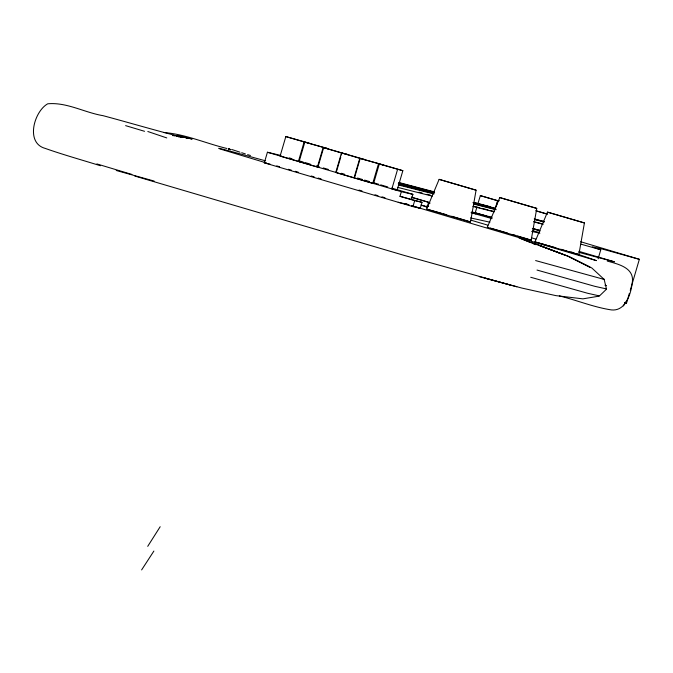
<?xml version="1.0" encoding="UTF-8"?>
<svg xmlns="http://www.w3.org/2000/svg" width="673" height="673" viewBox="0 0 673 673"><rect width="100%" height="100%" fill="white"/><g stroke="black" fill="none" stroke-linecap="round" stroke-linejoin="round"><path stroke-width="1.01" d="M470.503 221.964L476.08 190.181L439.124 179.363L426.657 209.135L470.503 221.964L463.302 219.709M531.174 240.177L536.751 208.394L499.795 197.576L487.328 227.339L531.174 240.177L523.973 237.922M578.847 254.722L584.425 222.94L547.469 212.121L535.001 241.885L578.847 254.722L572.614 252.762M632.006 284.536C630.408 295.354 625.049 311.271 611.521 309.933C593.712 307.267 576.795 300.183 559.33 295.918M411.489 199.149L412.902 194.346L401.327 191.696L399.972 196.314L422.03 202.329L420.28 208.293L412.944 206.619L264.312 162.832L267.417 152.249L281.011 155.488M309.387 143.214L285.832 136.569L280.094 156.128L300.141 161.932M298.383 161.52L304.12 141.953L328.39 148.783L304.835 142.138L299.098 161.697L317.387 167.081L323.124 147.522M317.908 167.215L323.646 147.656L365.035 159.602M335.743 172.515L341.48 152.956L347.201 154.302M336.197 172.608L340.782 156.952M341.354 155L341.926 153.04M383.753 165.104L359.769 158.34L354.032 177.908L336.702 172.801M354.452 178.017L360.19 158.458L384.569 165.306L402.849 170.69L397.112 190.257M378.478 163.842L372.741 183.401L355.42 178.303M373.557 183.603L379.294 164.044L402.849 170.69M397.575 169.428L391.846 188.995L396.237 190.047M412.944 206.619L414.694 200.647L422.03 202.329M421.424 205.324L427.204 206.897L428.566 202.27L411.262 197.054M491.273 217.665L475.205 212.912L476.896 207.149M478.023 203.296L480.362 195.616L497.566 200.672L495.589 207.402M496.304 206.19L497.995 200.419L499.206 200.731M598.12 258.811L600.762 249.792L592.333 246.856L601.191 248.724L639.35 259.315L630.248 290.366M624.729 302.926L626.428 303.38L629.364 293.369M228.845 148.582L230.62 149.709L228.694 148.783L230.444 149.599L229.888 149.473M147.724 546.341L160.174 526.723M141.624 569.913L153.881 551.061M623.341 305.921L627.371 299.729M228.584 149.238L229.232 148.876M172.54 135.601L177.84 135.744L192.142 139.05L177.024 135.769M163.606 132.488C185.395 134.146 205.803 143.366 226.927 148.489M172.751 135.475L177.84 135.744L189.87 138.478L176.949 135.82M176.04 135.5L186.909 137.713L176.73 135.559M173.037 135.399L175.03 135.584M476.08 190.181L439.124 179.363M497.566 200.672L480.278 195.607M536.751 208.394L499.795 197.576M428.566 202.27L412.103 197.584M584.425 222.94L547.469 212.121M426.657 209.135L441.606 213.307M487.328 227.339L488.573 227.625M535.001 241.885L536.246 242.171M178.412 136.846L182.248 137.225C155.715 130.545 129.468 122.73 103.036 115.672C84.621 112.601 66.669 102.018 47.733 103.802C34.239 111.247 25.01 142.92 45.226 148.405C63.413 154.824 82.03 159.997 100.445 165.735M172.978 135.416L174.946 135.618M176.923 135.811L179.876 136.106L179.018 135.963M228.887 149.002L229.451 149.061M484.939 278.134L521.836 288.061L555.89 295.632L582.911 298.854L599.273 296.12L606.491 289.18L604.169 279.421L535.615 260.577M470.545 217.917L489.91 222.191M531.695 231.428L539.855 233.228M264.312 162.832L270.1 164.153M398.223 202.279L407.872 204.483M428.087 202.615L430.131 203.095M471.041 212.676L492.098 218.641M398.357 184.966L433.967 193.992M473.649 204.062L496.026 209.74M534.69 219.541L543.851 221.863M397.659 187.363L432.243 196.137M472.942 206.46L494.31 211.877M533.983 221.947L543.145 224.269M398.441 184.326L433.95 193.445M473.523 203.608L495.841 209.337M534.396 219.23L544.541 221.838M419.043 192.2L422.089 192.983M427.162 194.278L430.198 195.061M473.826 206.266L479.916 207.831M481.944 208.344L488.034 209.909M490.062 210.43L494.125 211.473M533.689 221.636L542.825 223.974M398.29 183.67L433.807 192.882M473.38 203.137L495.698 208.924M534.261 218.918L544.407 221.552M116.244 170.488L154.125 181.054M398.837 183.308L434.413 192.596M473.035 202.674L495.404 208.512M399.047 182.921L434.623 192.293M473.254 202.472L495.614 208.361M398.811 182.467L434.304 191.872M473.851 202.363L490.079 206.661M578.915 252.383L614.432 261.822L578.78 251.298M479.26 276.637L516.839 286.782M471.849 211.894L492.047 217.396M532.444 228.399L539.519 230.326M510.428 285.066L404.179 255.404L134.768 176.032M265.347 160.78L234.297 152.275A151.442 1.329 16.3 0 0 221.089 149.288L266.323 162.925M604.993 285.268L606.558 285.697M535.801 210.699L547.662 214.149M476.417 213.223L486.756 216.218M490.415 228.13L495.362 229.527M538.08 242.675L539.788 243.155M580.934 244.148L600.762 249.792M540.646 243.39L543.826 244.299M537.012 270.058L594.764 286.311L606.213 288.877M530.719 277.268L587.622 293.268L599.054 295.834M580.656 241.733L639.35 259.315M532.991 228.652L539.41 230.519M531.805 237.914L535.809 239.066M496.161 229.754L507.299 232.976M544.751 244.56L546.594 245.09M546.93 214.081L536.28 210.935M424.461 206.359L427.305 207.183M547.519 245.359L550.758 246.293M540.259 230.923L532.343 228.584M443.221 213.778L446.628 214.771M276.687 165.894L279.615 166.744M288.397 169.293L291.325 170.143M551.566 246.528L555.822 247.773M487.774 225.152L470.755 220.121M285.832 136.569L304.12 141.953M323.646 147.656L359.769 158.34M289.062 157.861L292.082 158.752M300.133 161.125L303.161 162.008M305.172 162.605L310.203 164.086M316.243 165.869L319.263 166.761M323.292 167.947L328.331 169.428M341.413 173.281L344.433 174.172M357.523 178.025L362.562 179.514M364.573 180.103L369.603 181.584M373.633 182.778L378.672 184.259M380.682 184.848L387.732 186.926M391.753 188.112L412.902 194.346M267.417 152.249L401.327 191.696M533.016 230.696L539.199 232.555M399.972 196.314L414.694 200.647M426.758 205.938L428.642 206.485M295.279 171.304L298.265 172.179M311.187 175.981L314.165 176.864M318.144 178.034L321.122 178.909M359.003 190.064L361.998 190.955M375.004 194.791L378.007 195.675M382.012 196.853L385.015 197.744M406.534 204.247L409.478 205.114M411.447 205.686L420.28 208.293M451.776 216.277L455.949 217.514M512.447 234.49L515.787 235.474M560.954 249.279L567.213 251.138M416.351 207.091L596.379 260.628L575.903 253.528M456.925 217.808L459.844 218.675M517.596 236.013L520.515 236.879M404.683 203.583L407.602 204.449M488.287 216.681L491.669 217.707M420.978 204.971L427.204 206.897M460.711 218.935L462.435 219.448M521.382 237.14L523.106 237.662M568.189 251.424L571.646 252.468M125.624 125.641L144.544 131.302M131.891 174.433L96.845 163.918M607.265 261.065C618.462 264.211 635.379 267.854 632.107 283.577M411.489 205.618L415.359 206.796M624.527 302.791L626.428 303.38M247.605 154.613L250.449 155.497M245.376 153.907L241.7 152.737M498.819 200.697L497.995 200.419M472.236 212.71L475.92 213.913M239.908 152.157L231.647 149.448M571.15 251.954L574.002 252.897M147.824 131.513L166.769 137.923M569.493 256.893L589.952 267.215L568.088 256.245L539.839 245.653L568.088 256.245L591.845 268.014L604.169 279.421M565.076 255.092L530.837 242.179M534.555 243.559L560.929 253.595M518.631 237.72L534.648 244.139M520.927 238.612L529.5 242.061M533.319 243.601L536.171 244.753M602.495 278.546L603.95 279.135M180.827 136.299L176.133 135.668L181.702 136.426L180.827 136.299"/></g></svg>
